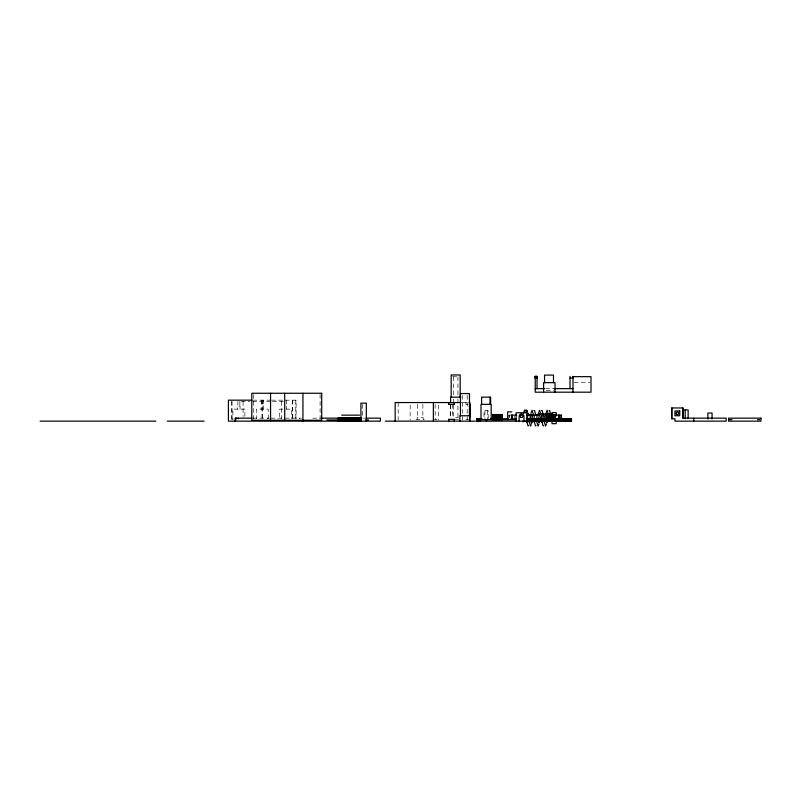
<?xml version="1.0" encoding="UTF-8"?>
<svg xmlns="http://www.w3.org/2000/svg" width="801" height="801" viewBox="0 0 801 801"><rect width="100%" height="100%" fill="white"/><g stroke="black" fill="none" stroke-linecap="round" stroke-linejoin="round"><path stroke-width="0.6" stroke-dasharray="4 3" d="M509.066 418.152L509.136 415.148L509.256 418.152M509.366 417.151L509.436 415.148M543.478 417.151L543.709 415.148M540.735 418.152L541.096 415.148M541.286 417.091L541.446 415.148M541.226 417.091L541.856 415.238M541.536 417.091L542.167 415.238M544.58 416.089L544.42 417.281L543.739 415.238M541.856 415.509L541.536 416.28M452.655 376.77L458.603 376.77M574.207 382.648L589.796 382.648M545.571 388.645L554.132 388.645M546.192 390.387L553.501 390.387M252.916 400.16L270.197 400.16M271.589 400.16L283.804 400.16M285.326 400.16L296.09 400.16L296.09 418.683M241.261 401.511L250.122 401.511M252.655 401.511L270.057 401.511M272.53 401.511L283.244 401.511L283.244 400.16M462.748 402.553L467.804 402.553M467.774 404.355L465.902 404.355L465.902 402.553M286.327 406.157L286.818 409.151M282.943 409.151L279.639 409.151L279.639 418.753M285.987 409.151L291.614 409.151L291.614 418.753M510.207 415.148L508.965 415.148L508.995 417.151M540.335 417.161L545.221 417.161M455.669 417.551L458.562 417.551M252.796 418.152L269.376 418.152M270.938 418.152L283.714 418.152M285.206 418.152L301.436 418.152M312.68 418.152L320.32 418.152M363.404 418.152L364.976 418.152M415.979 419.354L424.32 419.354M434.312 419.354L437.146 419.354M455.068 419.354L458.562 419.354M465.902 419.354L468.625 419.354M543.739 415.509L544.109 416.37M544.049 415.238L544.68 417.091M542.657 415.148L542.898 417.151M514.222 416.15L514.272 418.152M541.126 415.148L541.126 417.551M488.199 418.553L488.199 410.683L484.024 410.683L484.024 418.553M487.308 410.683L487.308 421.146M484.915 410.683L484.915 418.823M467.203 395.364L467.203 419.924M462.708 395.364L462.708 421.146M457.932 376.77L457.932 397.777M457.932 399.008L457.932 417.551M453.426 376.77L453.426 397.777M453.426 399.008L453.426 403.954M453.426 405.196L453.426 417.551M452.505 404.355L452.505 418.102M450.532 404.355L450.532 418.102M450.372 405.036L450.372 417.431M438.377 405.036L438.377 419.914M435.143 404.355L435.143 419.354M423.178 419.354L423.178 417.551L417.121 417.551L417.121 419.354M422.848 404.355L422.848 417.551M417.451 404.355L417.451 417.551M410.152 405.036L410.152 419.914M398.167 402.553L398.167 419.914M362.613 404.355L362.613 416.35M320.1 394.482L320.1 419.023M299.764 418.152L299.764 418.753M295.789 400.16L295.789 418.683M292.765 400.16L292.765 418.683M292.465 400.16L292.465 418.683M286.618 400.16L286.618 406.157M281.441 401.511L281.441 419.003M268.215 418.753L268.215 409.151L256.29 409.151L256.29 418.753M267.304 418.152L267.304 418.753M263.449 409.151L263.449 406.157L261.056 406.157L261.056 409.151M263.239 400.16L263.239 406.157M262.548 400.16L262.548 418.683M261.947 400.16L261.947 418.683M261.266 400.16L261.266 406.157M253.396 394.482L253.396 419.023M244.876 416.35L244.876 409.151L232.881 409.151L232.881 419.954M243.063 401.511L243.063 416.5M240.08 409.151L240.08 406.157L237.677 406.157L237.677 409.151M239.869 401.361L239.869 406.157M237.887 401.361L237.887 406.157M232.03 401.391L232.03 419.914M231.729 401.391L231.729 419.914"/><path stroke-width="1.2" d="M561.431 418.152L561.481 415.148L551.298 415.148M561.191 418.152L561.261 415.148L561.371 418.152M559.188 418.152L559.378 415.148M511.449 418.152L511.649 415.148M558.457 418.152L558.677 415.148M512.199 418.152L512.43 415.148M554.713 417.151L554.913 415.148M527.428 418.152L527.779 415.148M530.072 418.152L530.432 415.148M536.79 418.152L537.171 415.148M534.027 418.152L534.397 415.148M530.512 418.152L530.963 415.148M538.773 418.152L539.223 415.148M532.124 418.152L532.585 415.148M531.453 423.729L532.114 421.716M538.332 414.207L538.642 412.575M531.113 412.575L532.054 410.272L533.306 414.207M538.993 423.729L538.052 426.032L536.79 422.087M546.182 412.575L547.123 410.272L548.385 414.207L550.607 414.207L549.666 410.543L549.045 410.543M546.532 423.729L545.591 426.032L544.33 422.087M523.544 413.096L524.515 410.272L526.748 410.272L527.999 414.207M531.143 424.981L530.512 426.032L529.261 422.087M538.963 411.324L539.584 410.272L540.845 414.207M530.132 414.588L530.763 414.037L531.704 415.238M530.442 414.588L531.393 414.177M537.671 414.588L538.612 414.177L539.494 415.449M532.435 421.716L531.173 422.127L530.542 421.056M537.982 414.588L538.612 414.037L539.554 415.238M545.211 414.588L545.831 414.037L546.462 414.588M539.964 421.716L538.713 422.127M545.521 414.588L546.152 414.037L546.773 414.588M547.193 421.716L546.562 422.267M547.504 421.716L546.873 422.267L545.932 421.716M533.967 410.543L534.597 410.543L535.539 414.207M541.506 410.543L542.137 410.543L543.078 414.207M528.6 425.762L527.969 425.762L527.028 422.087M536.129 425.762L535.509 425.762L534.217 421.716M543.669 425.762L543.038 425.762L542.097 422.087M530.763 414.538L531.393 414.538M538.302 414.538L538.923 414.538M542.798 414.177L543.739 414.588M545.831 414.538L546.402 414.528M539.343 421.757L538.713 421.757M535.218 376.45L537.02 376.45M535.218 376.63L537.02 376.63M573.005 376.65L590.998 376.65L590.998 392.19L535.218 392.19L535.218 376.29L537.02 376.33L537.02 388.645M535.218 376.891L537.02 376.891M535.218 377.191L537.02 377.191M535.218 377.531L537.02 377.531M535.218 377.902L537.02 377.902M535.218 378.092L537.02 378.092M570.022 378.092L573.005 378.092M535.218 388.645L544.35 388.645M554.132 388.645L573.005 388.645M460.775 397.156L450.583 397.156L450.583 402.553M251.975 400.16L228.415 400.16L228.415 421.146L380.395 421.146L380.395 418.152L366.027 418.152M461.136 402.553L395.163 402.553L395.163 421.146M469.006 402.553L469.897 402.553L469.887 421.146M448.52 404.355L454.507 404.355M469.316 404.355L470.107 404.355L469.736 419.354M684.585 409.932L688.139 409.932L688.139 418.152M511.819 411.874L507.624 411.874L507.624 419.674M539.353 413.957L551.949 413.957M555.524 421.146L555.483 414.548L546.202 414.548L546.162 421.146M341.687 415.148L359.529 415.148M510.878 415.148L516.645 415.148M526.597 415.148L539.473 415.148M470.057 415.749L459.854 415.749L459.854 421.146M494.628 416.35L500.014 416.35M501.967 416.951L492.685 416.951L492.685 420.104M251.955 418.152L235.214 418.152L235.214 421.146M321.171 418.152L361.732 418.152M481.902 418.753L476.795 418.753L476.795 421.146L571.493 421.146L571.493 418.753L526.237 418.753M490.633 418.753L493.336 418.753M501.566 418.753L508.325 418.753M510.898 418.753L516.325 418.753M448.53 419.354L454.507 419.354M479.829 419.674L516.144 419.674M728.86 419.654L729.481 419.654M729.911 419.654L732.014 419.654M757.506 419.654L759.598 419.654M326.858 419.954L338.703 419.954M365.636 419.954L368.54 419.954M40.07 421.146L155.865 421.146M167.279 421.146L204.125 421.146M385.381 421.146L475.343 421.146M550.647 414.037L551.268 414.588M542.798 414.037L543.418 414.588M535.569 414.037L536.51 415.238M539.343 422.267L538.392 421.056M534.527 422.267L533.586 421.056M535.569 414.538L536.199 415.509M524.515 410.272L525.456 412.575M528.35 414.918L528.66 415.509M526.678 421.386L526.367 420.795M546.562 422.127L545.932 421.056M541.756 422.127L541.126 421.056M535.569 414.177L536.199 415.238M528.35 414.177L528.98 415.238M531.484 422.127L530.602 420.855M526.678 422.127L526.047 421.056M538.923 414.588L539.243 415.238M541.436 420.795L541.756 421.716M528.35 414.588L528.66 415.238M530.863 421.056L531.173 421.716M526.367 421.056L526.678 421.716M526.748 410.272L528.029 414.037M712.069 419.043L712.069 413.026L707.874 413.026L707.874 419.043M693.776 418.152L693.776 421.146M685.195 409.932L685.195 418.653M683.033 418.152L683.033 407.959L671.638 407.959L671.638 418.753L674.943 418.753L674.943 421.146L726.167 421.146L726.167 418.152L682.732 418.152L682.732 407.959M671.939 407.959L671.939 418.753M573.005 376.3L573.005 392.19M571.333 418.753L571.333 421.146M571.153 418.753L571.173 421.146M571.013 418.753L571.003 421.146M570.853 418.753L570.843 421.146M570.672 418.753L570.672 421.146M570.512 418.753L570.602 421.146M570.352 418.753L570.472 421.146M570.192 418.753L570.202 421.146M570.022 376.3L570.022 388.645M570.072 418.753L570.012 421.146M569.952 418.753L569.841 421.146M569.681 418.753L569.681 421.146M569.311 418.753L569.231 421.146M569.08 418.753L569.08 421.146M568.9 418.753L568.9 421.146M568.72 418.753L568.72 421.146M568.55 418.753L568.55 421.146M568.38 418.753L568.38 421.146M568.229 418.753L568.229 421.146M567.939 418.753L567.939 421.146M567.689 418.753L567.689 421.146M567.599 418.753L567.599 421.146M567.328 418.753L567.328 421.146M567.158 418.753L567.158 421.146M566.978 418.753L566.978 421.146M566.818 418.753L566.818 421.146M566.657 418.753L566.657 421.146M566.507 418.753L566.507 421.146M566.227 418.753L566.227 421.146M565.987 418.753L565.987 421.146M565.776 418.753L565.716 421.146M565.586 418.753L565.596 421.146M565.326 418.753L565.386 421.146M565.256 418.753L565.186 421.146M565.136 418.753L565.015 421.146M564.845 418.753L564.845 421.146M564.685 418.753L564.685 421.146M564.535 418.753L564.535 421.146M564.395 418.753L564.395 421.146M564.134 418.753L564.134 421.146M563.914 418.753L563.914 421.146M563.714 418.753L563.714 421.146M563.554 418.753L563.554 421.146M563.423 418.753L563.343 421.146M563.283 418.753L563.253 421.146M563.093 421.146L563.003 418.753L562.823 421.146M562.682 418.753L562.743 421.146M562.532 418.753L562.532 421.146M562.372 418.753L562.372 421.146M562.222 418.753L562.222 421.146M562.082 418.753L562.082 421.146M561.952 418.753L561.952 421.146M561.721 418.753L561.721 421.146M561.511 418.753L561.511 421.146M561.341 418.753L561.341 421.146M561.201 418.753L561.201 421.146M561.09 418.753L561.04 421.146M560.87 418.753L560.95 421.146M560.58 421.146L560.51 418.753L560.4 421.146M559.889 418.753L559.889 421.146M559.749 418.753L559.749 421.146M559.478 418.753L559.609 421.146M559.348 418.753L559.348 421.146M559.238 418.753L559.238 421.146M559.028 418.753L559.028 421.146M558.858 418.753L558.858 421.146M558.708 418.753L558.708 421.146M558.497 418.753L558.587 421.146M558.457 421.146L558.367 418.753L558.287 421.146M557.977 418.753L557.977 421.146M557.646 418.753L557.656 421.146M557.576 418.753L557.626 421.146M556.865 418.753L556.865 421.146M556.755 418.753L556.755 421.146M556.515 418.753L556.625 421.146M556.315 418.753L556.415 421.146M556.224 415.739L556.224 412.625L552.029 412.625L552.029 423.669L556.224 423.669L556.144 418.753M556.004 418.753L556.004 421.146M555.884 421.146L555.884 418.753L555.684 421.146M555.423 414.548L555.423 419.113M555.283 414.548L555.193 421.146M555.013 392.19L555.013 382.648L543.619 382.648L543.619 392.19M555.013 414.548L555.043 419.113M554.923 414.548L554.863 421.146M554.703 414.548L554.743 421.146M554.512 414.548L554.542 421.146M554.342 414.548L554.442 421.146M554.202 414.548L554.202 419.113M553.992 414.548L554.082 419.113M553.871 414.548L553.932 419.113M553.731 414.548L553.701 421.146M553.481 382.648L553.481 375.088L544.55 375.088L544.55 382.648M553.591 414.548L553.511 421.146M553.451 414.548L553.331 421.146L553.231 414.548M553.101 414.548L553.02 421.146M552.82 414.548L552.81 421.146M552.67 414.548L552.7 421.146M552.61 414.548L552.61 419.113M552.38 414.548L552.31 421.146M552.169 414.548L552.269 419.113M551.919 414.548L551.799 421.146L551.739 414.548M551.288 414.548L551.288 421.146M550.938 414.548L550.848 419.113M550.748 414.548L550.748 419.113M550.537 414.548L550.467 421.146M550.437 414.548L550.317 421.146L550.157 414.548M550.097 414.548L550.047 421.146M549.947 414.548L549.866 421.146M549.766 414.548L549.726 421.146M549.606 414.548L549.516 419.113M549.416 414.548L549.386 421.146M549.206 414.548L549.206 419.113M549.075 414.548L548.965 421.146L548.855 414.548M548.635 414.548L548.675 421.146M548.565 421.146L548.234 414.548M548.094 414.548L547.984 421.146M547.954 414.548L547.884 419.113M547.754 414.548L547.694 419.113M547.604 414.548L547.494 419.113M547.353 414.548L547.353 419.113M547.183 414.548L547.193 421.146M547.113 421.146L546.983 414.548L546.943 421.146M546.672 414.548L546.642 419.113M546.542 414.548L546.492 421.146M546.332 414.548L546.332 419.113M546.002 418.753L546.032 421.146M545.902 418.753L545.801 421.146M545.691 418.753L545.691 421.146M545.541 418.753L545.541 421.146M545.371 418.753L545.371 421.146M545.271 418.753L545.171 421.146M545.06 418.753L545.06 421.146M544.82 418.753L544.94 421.146M544.079 418.753L544.099 421.146M543.709 418.753L543.709 421.146M543.368 418.753L543.318 421.146L543.198 418.753M542.978 418.753L543.098 421.146M542.828 418.753L542.828 421.146M542.657 418.753L542.657 421.146M542.447 418.753L542.337 421.146M542.207 418.753L542.207 421.146M542.077 418.753L542.077 421.146M541.796 418.753L541.937 421.146M541.136 418.753L541.246 421.146M541.106 418.753L541.106 421.146M540.785 421.146L540.815 418.753L540.645 421.146M540.605 418.753L540.485 421.146M540.345 418.753L540.345 421.146M540.174 418.753L540.174 421.146M539.974 418.753L539.974 421.146M539.734 418.753L539.734 421.146M539.463 418.753L539.604 421.146M539.313 418.753L539.313 421.146M539.163 418.753L539.163 421.146M539.003 418.753L539.003 421.146M538.132 418.753L538.262 421.146M537.972 418.753L537.972 421.146M537.771 418.753L537.771 421.146M537.551 418.753L537.551 421.146M537.291 418.753L537.291 421.146M537.151 418.753L537.151 421.146M537 418.753L537 421.146M536.84 418.753L536.84 421.146M536.67 418.753L536.67 421.146M536.5 418.753L536.5 421.146M536.229 418.753L536.169 421.146M536.039 421.146L535.979 418.753L535.909 421.146M535.699 418.753L535.699 421.146M535.458 418.753L535.458 421.146M535.188 418.753L535.188 421.146M535.038 418.753L535.038 421.146M534.868 418.753L534.868 421.146M534.708 418.753L534.607 421.146M534.527 418.753L534.557 421.146M534.357 418.753L534.357 421.146M534.267 418.753L534.217 421.146M533.997 418.753L534.097 421.146M533.917 418.753L533.917 421.146M533.746 418.753L533.746 421.146M533.456 418.753L533.456 421.146M533.306 418.753L533.306 421.146M533.136 418.753L533.136 421.146M532.935 418.753L533.025 421.146M532.785 418.753L532.825 421.146M532.615 418.753L532.715 421.146M532.495 418.753L532.455 421.146L532.275 418.753M532.164 418.753L532.164 421.146M532.014 418.753L532.014 421.146M531.844 418.753L531.844 421.146M531.674 418.753L531.674 421.146M531.494 418.753L531.494 421.146M531.353 418.753L531.313 421.146M531.213 418.753L531.173 421.146M531.083 418.753L531.013 421.146M530.853 418.753L530.853 421.146M530.642 418.753L530.673 421.146M530.502 418.753L530.532 421.146M530.322 418.753L530.382 421.146M530.192 418.753L530.182 421.146M529.972 418.753L529.972 421.146M529.721 418.753L529.721 421.146M529.581 418.753L529.581 421.146M529.431 418.753L529.431 421.146M529.261 418.753L529.261 421.146M529.091 418.753L529.091 421.146M528.91 418.753L528.91 421.146M528.72 418.753L528.72 421.146M528.53 418.753L528.53 421.146M528.119 418.753L528.149 421.146M528.069 418.753L527.999 421.146M527.889 418.753L527.889 421.146M527.619 418.753L527.619 421.146M527.469 418.753L527.469 421.146M527.308 418.753L527.308 421.146M527.138 418.753L527.138 421.146M526.958 418.753L526.958 421.146M526.768 421.146L526.918 412.755L516.124 412.755L516.124 421.146M523.924 421.146L523.924 416.35A2.403 2.403 0 0 0 521.521 413.957A2.403 2.403 0 0 0 519.128 416.35L519.128 421.146M523.223 420.795L523.223 421.887M515.764 419.674L515.764 421.146M502.087 419.113L502.087 414.548L492.805 414.548L492.885 420.104M502.027 414.548L501.907 420.104L501.766 414.548M501.646 414.548L501.646 420.104M501.416 414.548L501.526 420.104M501.286 420.104L501.306 414.548L501.186 420.104M501.025 414.548L500.895 420.104L500.805 414.548M500.685 414.548L500.675 420.104M500.475 414.548L500.415 420.104M500.285 420.104L500.265 414.548L500.074 420.104M499.934 414.548L500.004 420.104M499.834 414.548L499.874 420.104M499.574 414.548L499.584 420.104M499.504 414.548L499.544 420.104M499.083 414.548L499.083 416.83M498.983 414.548L498.953 420.104M498.853 420.104L498.773 414.548L498.653 420.104M498.462 414.548L498.472 420.104M498.352 414.548L498.272 420.104L498.132 414.548M497.932 414.548L497.952 420.104M497.761 414.548L497.811 420.104M497.721 416.951L497.631 420.104M497.551 414.548L497.421 420.104L497.351 414.548M497.091 414.548L497.221 420.104M496.96 414.548L496.96 420.104M496.84 420.104L496.74 414.548L496.64 420.104M496.55 414.548L496.42 420.104L496.37 414.548M496.209 414.548L496.169 420.104M496.019 414.548L495.999 420.104M495.819 414.548L495.789 420.104L495.689 416.951M495.398 420.104L495.398 414.548L495.268 420.104M495.218 414.548L495.138 420.104M495.018 414.548L494.938 420.104M494.838 414.548L494.888 420.104M494.557 414.548L494.577 420.104M494.487 414.548L494.507 420.104M494.367 420.104L494.297 414.548L494.167 420.104M493.957 414.548L493.967 420.104M493.746 420.104L493.786 414.548L493.566 420.104M493.486 414.548L493.466 420.104M493.366 414.548L493.246 420.104M493.126 414.548L493.126 420.104M493.015 414.548L493.005 420.104M491.203 419.674L491.203 404.355L481.011 404.355L481.011 419.674M490.613 404.355L490.613 397.156L481.611 397.156L481.611 404.355M490.012 397.156L490.012 404.665M486.327 419.674L486.327 421.146M480.069 418.753L480.069 421.146M479.909 418.753L479.909 421.146L479.749 418.753M479.579 418.753L479.579 421.146M479.388 418.753L479.388 421.146L479.208 418.753M479.098 418.753L479.058 421.146M478.988 418.753L478.878 421.146M478.768 418.753L478.768 421.146M478.618 418.753L478.618 421.146M478.447 418.753L478.447 421.146M478.277 418.753L478.277 421.146M478.097 418.753L478.097 421.146M477.927 418.753L477.927 421.146M477.786 421.146L477.716 418.753L477.576 421.146M477.436 418.753L477.456 421.146M477.286 418.753L477.276 421.146M477.106 418.753L477.136 421.146M476.955 418.753L476.995 421.146M469.456 415.749L469.456 393.561L460.455 393.561L460.455 415.749M460.175 397.156L460.175 374.968L451.183 374.968L451.183 397.156M454.337 402.553L454.337 404.355M454.317 419.354L454.317 421.146M448.72 402.553L448.72 404.355M448.7 419.354L448.7 421.146M433.361 402.553L433.361 421.146M366.317 421.146L366.317 403.153L360.921 403.153L360.941 421.146M360.83 418.152L360.83 421.146M360.6 418.152L360.6 421.146M360.37 418.152L360.37 421.146M360.16 418.152L360.16 421.146M359.959 418.152L359.959 421.146M359.789 418.152L359.789 421.146M359.639 418.152L359.639 421.146M359.509 418.152L359.389 421.146M359.299 418.152L359.228 421.146M359.138 418.152L359.088 421.146M359.018 418.152L358.968 421.146M358.798 418.152L358.528 421.146M358.387 418.152L358.387 421.146M358.207 418.152L358.207 421.146M358.047 418.152L357.907 421.146M357.787 418.152L357.787 421.146M357.687 418.152L357.606 421.146M357.446 418.152L357.476 421.146M357.356 421.146L356.916 418.152M356.876 418.152L356.876 421.146M356.635 418.152L356.635 421.146M356.445 418.152L356.445 421.146M356.275 418.152L356.275 421.146M356.115 418.152L356.115 421.146M355.974 418.152L355.974 421.146M355.864 418.152L355.764 421.146M355.684 421.146L355.614 418.152L355.404 421.146M355.294 418.152L355.364 421.146M355.063 418.152L355.063 421.146M354.763 418.152L354.823 421.146M354.212 418.152L354.062 421.146M353.912 418.152L353.912 421.146M353.782 418.152L353.782 421.146M353.672 418.152L353.581 421.146M353.401 418.152L353.451 421.146M353.301 421.146L353.221 418.152L353.141 421.146M352.891 418.152L352.891 421.146M352.55 418.152L352.57 421.146L352.41 418.152M352.29 418.152L352.35 421.146M352.21 418.152L352.21 421.146M351.629 418.152L351.629 421.146M351.519 418.152L351.409 421.146M351.319 418.152L351.238 421.146M351.178 418.152L351.068 421.146L350.938 418.152M350.868 418.152L350.868 421.146M350.608 418.152L350.608 421.146M350.297 418.152L350.247 421.146M350.157 418.152L350.207 421.146M350.047 418.152L349.907 421.146M349.817 418.152L349.817 421.146M349.707 418.152L349.586 421.146M348.936 418.152L349.006 421.146M348.866 418.152L348.715 421.146L348.585 418.152M348.335 418.152L348.335 421.146M348.085 418.152L348.085 421.146M347.894 418.152L347.954 421.146M347.814 418.152L347.714 421.146M347.634 418.152L347.544 421.146M347.434 418.152L347.434 421.146M347.304 418.152L347.304 421.146M347.163 418.152L347.163 421.146M347.003 418.152L347.003 421.146M346.392 418.152L346.392 421.146M346.152 418.152L346.152 421.146M345.922 418.152L345.872 421.146M345.712 418.152L345.862 421.146M345.601 418.152L345.541 421.146M345.461 418.152L345.461 421.146M345.361 418.152L345.241 421.146M345.101 418.152L345.101 421.146M344.951 418.152L344.951 421.146M344.77 418.152L344.77 421.146M344.58 418.152L344.58 421.146M344.42 418.152L344.43 421.146M344.34 421.146L344.23 418.152L344.08 421.146M343.889 418.152L343.909 421.146M343.859 418.152L343.739 421.146M343.609 421.146L343.609 418.152L343.429 421.146M343.309 418.152L343.309 421.146M343.168 418.152L343.168 421.146M343.018 418.152L343.018 421.146M342.838 418.152L342.838 421.146M342.638 418.152L342.638 421.146M342.428 418.152L342.407 421.146M342.267 418.152L342.207 421.146M342.077 418.152L342.057 421.146L341.917 418.152M341.827 418.152L341.717 421.146M341.586 418.152L341.586 421.146M341.426 418.152L341.426 421.146M341.256 418.152L341.256 421.146M341.066 418.152L341.066 421.146M340.785 418.152L340.846 421.146M340.625 418.152L340.615 421.146M340.505 418.152L340.385 421.146M340.285 418.152L340.245 421.146M340.085 418.152L340.085 421.146M339.904 418.152L339.904 421.146M339.704 418.152L339.704 421.146M339.484 418.152L339.484 421.146M339.254 421.146L339.203 418.152L339.163 421.146M339.023 418.152L339.023 421.146M338.823 418.152L338.823 421.146M338.613 418.152L338.613 421.146M338.392 418.152L338.392 421.146M338.272 418.152L338.262 421.146M338.052 418.152L338.052 421.146M302.938 393.261L302.938 421.146M284.705 393.261L284.705 420.255M270.558 393.261L270.558 421.146M238.338 418.152L238.338 418.753M236.585 418.152L236.585 418.753M235.514 418.152L235.514 421.146M321.682 393.261L251.814 393.261L251.784 420.255L321.682 420.255L321.712 393.261M679.739 410.953L674.943 410.953L674.943 415.749L679.739 415.749L679.739 410.953M760.95 418.152L728.56 418.152L728.56 421.146L760.95 421.146L760.95 418.152M569.521 421.146L569.521 418.753L569.411 421.146M551.488 421.146L551.468 414.548L551.428 421.146M541.456 421.146L541.456 418.753L541.446 421.146M538.472 421.146L538.452 418.753L538.432 421.146M676.455 414.247A1.262 1.262 0 0 0 678.557 413.676A1.262 1.262 0 0 0 677.005 412.135A1.262 1.262 0 0 0 676.455 414.247M520.89 417.441A1.262 1.262 0 0 0 522.783 416.35A1.262 1.262 0 0 0 520.89 415.258A1.262 1.262 0 0 0 520.89 417.441"/></g></svg>
